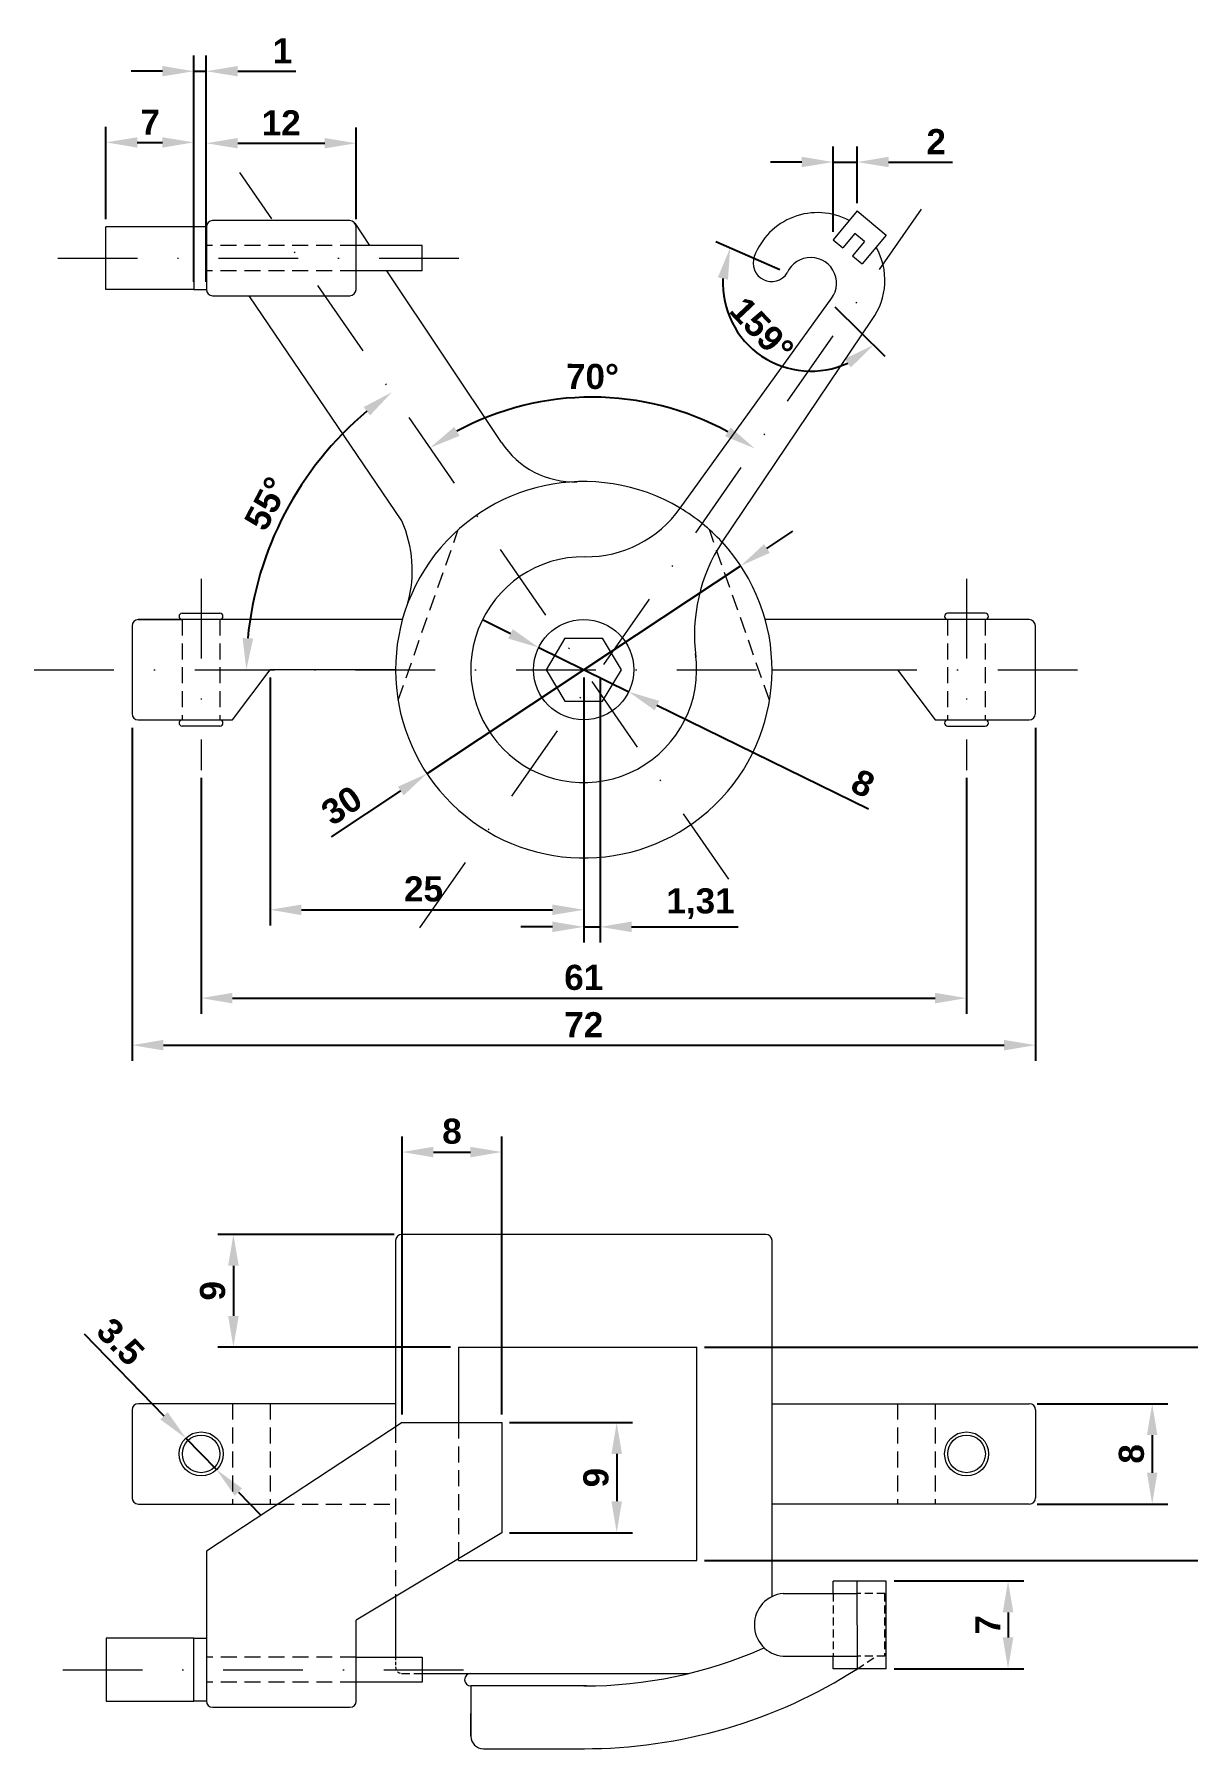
# Model space of a CAD drawing. Header units: millimetres. Extents: x 0 to 158, y 0 to 137.
# Drawn here: x 0 to 91.9, y 0 to 136.7 of the extents above; entities that cross this region are included whole.
import ezdxf

# ---------------------------------------------------------------- set-up
doc = ezdxf.new("R2010")
doc.units = ezdxf.units.MM
doc.linetypes.add('TRAZO_Y_PUNTO', pattern=[25.4, 12.7, -6.35, 0, -6.35])
doc.linetypes.add('TRAZOS', pattern=[19.05, 12.7, -6.35])
for name, color, linetype, lineweight in [('01_Contornos', 7, 'Continuous', 20), ('02_Ocultas', 4, 'TRAZOS', 20), ('03_Ejes', 1, 'TRAZO_Y_PUNTO', 18), ('04_Cotas', 3, 'Continuous', 18)]:
    doc.layers.add(name, color=color, linetype=linetype, lineweight=lineweight)
doc.styles.add('EstiloCota', font='arialbd.ttf', dxfattribs={"height": 2})
doc.dimstyles.new('CotasUNE', dxfattribs={"dimtxt": 2, "dimasz": 2.5, "dimexe": 1.25, "dimexo": 0.625, "dimtad": 1, "dimtxsty": 'EstiloCota', "dimcen": 2.5, "dimclrd": 256, "dimclrt": 256, "dimadec": 0, "dimazin": 0, "dimtfac": 1, "dimtmove": 0, "dimatfit": 3, "dimfxl": 1, "dimarcsym": 0})

# ---------------------------------------------------------------- blocks, each defined once
blk = doc.blocks.new('*D1')
at = {"layer": '04_Cotas', "lineweight": -2, "transparency": 16777216}
for p, q in [((58.39, 95.67), (60.47, 97.05)), ((56.31, 94.29), (31.29, 77.72)), ((23.7, 72.68), (29.21, 76.34))]:
    blk.add_line(p, q, dxfattribs=at)
at = {"layer": '04_Cotas', "lineweight": 20, "transparency": 16777216}
for points in [[(58.16, 96.01), (58.62, 95.32), (56.31, 94.29)], [(28.98, 76.68), (29.44, 75.99), (31.29, 77.72)]]:
    blk.add_solid(points, dxfattribs=at)
at = {"layer": 'Defpoints', "color": 0, "lineweight": 20, "transparency": 16777216}
for p in [(56.31, 94.29), (31.29, 77.72)]:
    blk.add_point(p, dxfattribs=at)
at = {"layer": '04_Cotas', "transparency": 16777216, "insert": (24.5, 75.19), "char_height": 2, "attachment_point": 5, "rotation": 33.5251, "style": 'EstiloCota'}
blk.add_mtext('30', dxfattribs=at)
blk = doc.blocks.new('*D2')
at = {"layer": '04_Cotas', "lineweight": -2, "transparency": 16777216}
for p, q in [((37.95, 88.87), (35.71, 89.97)), ((40.2, 87.77), (47.38, 84.25)), ((66.48, 74.9), (49.63, 83.15))]:
    blk.add_line(p, q, dxfattribs=at)
at = {"layer": '04_Cotas', "lineweight": 20, "transparency": 16777216}
for points in [[(38.14, 89.24), (37.77, 88.49), (40.2, 87.77)], [(49.81, 83.52), (49.44, 82.77), (47.38, 84.25)]]:
    blk.add_solid(points, dxfattribs=at)
at = {"layer": 'Defpoints', "color": 0, "lineweight": 20, "transparency": 16777216}
for p in [(40.2, 87.77), (47.38, 84.25)]:
    blk.add_point(p, dxfattribs=at)
at = {"layer": '04_Cotas', "transparency": 16777216, "insert": (66.05, 76.94), "char_height": 2, "attachment_point": 5, "rotation": 333.9035, "style": 'EstiloCota'}
blk.add_mtext('8', dxfattribs=at)
blk = doc.blocks.new('*D3')
at = {"layer": '04_Cotas', "lineweight": -2, "transparency": 16777216}
for p, q in [((3.98, 33.07), (10.33, 26.54)), ((14.52, 22.25), (12.08, 24.75)), ((16.27, 20.46), (18.01, 18.67))]:
    blk.add_line(p, q, dxfattribs=at)
at = {"layer": '04_Cotas', "lineweight": 20, "transparency": 16777216}
for points in [[(10.63, 26.83), (10.04, 26.25), (12.08, 24.75)], [(16.56, 20.75), (15.97, 20.17), (14.52, 22.25)]]:
    blk.add_solid(points, dxfattribs=at)
at = {"layer": 'Defpoints', "color": 0, "lineweight": 20, "transparency": 16777216}
for p in [(12.08, 24.75), (14.52, 22.25)]:
    blk.add_point(p, dxfattribs=at)
at = {"layer": '04_Cotas', "transparency": 16777216, "insert": (6.88, 32.44), "char_height": 2, "attachment_point": 5, "rotation": 314.2634, "style": 'EstiloCota'}
blk.add_mtext('3.5', dxfattribs=at)
blk = doc.blocks.new('*D4')
at = {"layer": '04_Cotas', "color": 0, "lineweight": -2, "transparency": 16777216}
for p, q in [((13.71, 121.93), (13.71, 129.22)), ((25.65, 121.93), (25.65, 129.22))]:
    blk.add_line(p, q, dxfattribs=at)
at = {"layer": '04_Cotas', "lineweight": -2, "transparency": 16777216}
blk.add_line((16.21, 127.97), (23.15, 127.97), dxfattribs=at)
at = {"layer": '04_Cotas', "lineweight": 20, "transparency": 16777216}
for points in [[(16.21, 128.39), (16.21, 127.56), (13.71, 127.97)], [(23.15, 128.39), (23.15, 127.56), (25.65, 127.97)]]:
    blk.add_solid(points, dxfattribs=at)
at = {"layer": 'Defpoints', "color": 0, "lineweight": 20, "transparency": 16777216}
for p in [(25.65, 127.97), (13.71, 121.31), (25.65, 121.31)]:
    blk.add_point(p, dxfattribs=at)
at = {"layer": '04_Cotas', "transparency": 16777216, "insert": (19.68, 129.6), "char_height": 2, "attachment_point": 5, "style": 'EstiloCota'}
blk.add_mtext('12', dxfattribs=at)
blk = doc.blocks.new('*D5')
at = {"layer": '04_Cotas', "color": 0, "lineweight": -2, "transparency": 16777216}
for p, q in [((5.71, 121.93), (5.71, 129.29)), ((12.71, 121.93), (12.71, 129.29))]:
    blk.add_line(p, q, dxfattribs=at)
at = {"layer": '04_Cotas', "lineweight": -2, "transparency": 16777216}
blk.add_line((8.21, 128.04), (10.21, 128.04), dxfattribs=at)
at = {"layer": '04_Cotas', "lineweight": 20, "transparency": 16777216}
for points in [[(8.21, 128.45), (8.21, 127.62), (5.71, 128.04)], [(10.21, 128.45), (10.21, 127.62), (12.71, 128.04)]]:
    blk.add_solid(points, dxfattribs=at)
at = {"layer": 'Defpoints', "color": 0, "lineweight": 20, "transparency": 16777216}
for p in [(12.71, 128.04), (5.71, 121.31), (12.71, 121.31)]:
    blk.add_point(p, dxfattribs=at)
at = {"layer": '04_Cotas', "transparency": 16777216, "insert": (9.24, 129.66), "char_height": 2, "attachment_point": 5, "style": 'EstiloCota'}
blk.add_mtext('7', dxfattribs=at)
blk = doc.blocks.new('*D8')
at = {"layer": '04_Cotas', "color": 0, "lineweight": -2, "transparency": 16777216}
for p, q in [((59.43, 117.88), (54.32, 120.12)), ((63.8, 114.93), (67.78, 111.01))]:
    blk.add_line(p, q, dxfattribs=at)
at = {"layer": '04_Cotas', "lineweight": -2, "transparency": 16777216}
blk.add_arc((61.89, 116.81), 7.01, 176.9283, 294.9131, dxfattribs=at)
at = {"layer": '04_Cotas', "lineweight": 20, "transparency": 16777216}
for points in [[(54.48, 117.28), (55.29, 117.09), (55.46, 119.62)], [(64.6, 110.79), (65.08, 110.1), (66.89, 111.89)]]:
    blk.add_solid(points, dxfattribs=at)
at = {"layer": 'Defpoints', "color": 0, "lineweight": 20, "transparency": 16777216}
for p in [(60.01, 117.63), (61.89, 116.81), (63.35, 115.36), (60.96, 109.85)]:
    blk.add_point(p, dxfattribs=at)
at = {"layer": '04_Cotas', "transparency": 16777216, "insert": (57.99, 113.12), "char_height": 2, "attachment_point": 5, "rotation": 313.4298, "style": 'EstiloCota'}
blk.add_mtext('159°', dxfattribs=at)
blk = doc.blocks.new('*D9')
at = {"layer": '04_Cotas', "color": 0, "lineweight": -2, "transparency": 16777216}
for p, q in [((68.53, 13.37), (78.86, 13.37)), ((68.53, 6.37), (78.86, 6.37))]:
    blk.add_line(p, q, dxfattribs=at)
at = {"layer": '04_Cotas', "lineweight": -2, "transparency": 16777216}
blk.add_line((77.61, 10.87), (77.61, 8.87), dxfattribs=at)
at = {"layer": '04_Cotas', "lineweight": 20, "transparency": 16777216}
for points in [[(77.19, 10.87), (78.03, 10.87), (77.61, 13.37)], [(77.19, 8.87), (78.03, 8.87), (77.61, 6.37)]]:
    blk.add_solid(points, dxfattribs=at)
at = {"layer": 'Defpoints', "color": 0, "lineweight": 20, "transparency": 16777216}
for p in [(67.9, 13.37), (67.9, 6.37), (77.61, 6.37)]:
    blk.add_point(p, dxfattribs=at)
at = {"layer": '04_Cotas', "transparency": 16777216, "insert": (75.99, 9.87), "char_height": 2, "attachment_point": 5, "rotation": 90, "style": 'EstiloCota'}
blk.add_mtext('7', dxfattribs=at)
blk = doc.blocks.new('*D10')
at = {"layer": '04_Cotas', "color": 0, "lineweight": -2, "transparency": 16777216}
for p, q in [((53.42, 32), (97.37, 32)), ((53.42, 15), (97.37, 15))]:
    blk.add_line(p, q, dxfattribs=at)
at = {"layer": '04_Cotas', "lineweight": -2, "transparency": 16777216}
blk.add_line((96.12, 17.5), (96.12, 29.5), dxfattribs=at)
at = {"layer": '04_Cotas', "lineweight": 20, "transparency": 16777216}
for points in [[(95.7, 29.5), (96.54, 29.5), (96.12, 32)], [(95.7, 17.5), (96.54, 17.5), (96.12, 15)]]:
    blk.add_solid(points, dxfattribs=at)
at = {"layer": 'Defpoints', "color": 0, "lineweight": 20, "transparency": 16777216}
for p in [(52.8, 32), (96.12, 32), (52.8, 15)]:
    blk.add_point(p, dxfattribs=at)
at = {"layer": '04_Cotas', "transparency": 16777216, "insert": (94.49, 23.5), "char_height": 2, "attachment_point": 5, "rotation": 90, "style": 'EstiloCota'}
blk.add_mtext('17', dxfattribs=at)
blk = doc.blocks.new('*D11')
at = {"layer": '04_Cotas', "color": 0, "lineweight": -2, "transparency": 16777216}
for p, q in [((13.29, 77.38), (13.29, 58.58)), ((74.29, 77.38), (74.29, 58.58))]:
    blk.add_line(p, q, dxfattribs=at)
at = {"layer": '04_Cotas', "lineweight": -2, "transparency": 16777216}
blk.add_line((15.79, 59.83), (71.79, 59.83), dxfattribs=at)
at = {"layer": '04_Cotas', "lineweight": 20, "transparency": 16777216}
for points in [[(15.79, 60.25), (15.79, 59.41), (13.29, 59.83)], [(71.79, 60.25), (71.79, 59.41), (74.29, 59.83)]]:
    blk.add_solid(points, dxfattribs=at)
at = {"layer": 'Defpoints', "color": 0, "lineweight": 20, "transparency": 16777216}
for p in [(13.29, 78.01), (74.29, 78.01), (74.29, 59.83)]:
    blk.add_point(p, dxfattribs=at)
at = {"layer": '04_Cotas', "transparency": 16777216, "insert": (43.79, 61.47), "char_height": 2, "attachment_point": 5, "style": 'EstiloCota'}
blk.add_mtext('61', dxfattribs=at)
blk = doc.blocks.new('*D12')
at = {"layer": '04_Cotas', "color": 0, "lineweight": -2, "transparency": 16777216}
for p, q in [((7.79, 81.38), (7.79, 54.83)), ((79.79, 81.38), (79.79, 54.83))]:
    blk.add_line(p, q, dxfattribs=at)
at = {"layer": '04_Cotas', "lineweight": -2, "transparency": 16777216}
blk.add_line((10.29, 56.08), (77.29, 56.08), dxfattribs=at)
at = {"layer": '04_Cotas', "lineweight": 20, "transparency": 16777216}
for points in [[(10.29, 56.5), (10.29, 55.66), (7.79, 56.08)], [(77.29, 56.5), (77.29, 55.66), (79.79, 56.08)]]:
    blk.add_solid(points, dxfattribs=at)
at = {"layer": 'Defpoints', "color": 0, "lineweight": 20, "transparency": 16777216}
for p in [(7.79, 82.01), (79.79, 82.01), (79.79, 56.08)]:
    blk.add_point(p, dxfattribs=at)
at = {"layer": '04_Cotas', "transparency": 16777216, "insert": (43.79, 57.71), "char_height": 2, "attachment_point": 5, "style": 'EstiloCota'}
blk.add_mtext('72', dxfattribs=at)
blk = doc.blocks.new('*D16')
at = {"layer": '04_Cotas', "color": 0, "lineweight": -2, "transparency": 16777216}
for p, q in [((28.67, 41), (14.62, 41)), ((33.17, 32), (14.62, 32))]:
    blk.add_line(p, q, dxfattribs=at)
at = {"layer": '04_Cotas', "lineweight": -2, "transparency": 16777216}
blk.add_line((15.87, 38.5), (15.87, 34.5), dxfattribs=at)
at = {"layer": '04_Cotas', "lineweight": 20, "transparency": 16777216}
for points in [[(15.45, 38.5), (16.29, 38.5), (15.87, 41)], [(15.45, 34.5), (16.29, 34.5), (15.87, 32)]]:
    blk.add_solid(points, dxfattribs=at)
at = {"layer": 'Defpoints', "color": 0, "lineweight": 20, "transparency": 16777216}
for p in [(29.3, 41), (15.87, 32), (33.8, 32)]:
    blk.add_point(p, dxfattribs=at)
at = {"layer": '04_Cotas', "transparency": 16777216, "insert": (14.22, 36.5), "char_height": 2, "attachment_point": 5, "rotation": 90, "style": 'EstiloCota'}
blk.add_mtext('9', dxfattribs=at)
blk = doc.blocks.new('*D23')
at = {"layer": '04_Cotas', "color": 0, "lineweight": -2, "transparency": 16777216}
for p, q in [((63.67, 120.9), (63.67, 127.72)), ((65.59, 123.2), (65.59, 127.72))]:
    blk.add_line(p, q, dxfattribs=at)
at = {"layer": '04_Cotas', "lineweight": -2, "transparency": 16777216}
for p, q in [((61.17, 126.47), (58.67, 126.47)), ((63.67, 126.47), (65.59, 126.47)), ((68.09, 126.47), (73.18, 126.47))]:
    blk.add_line(p, q, dxfattribs=at)
at = {"layer": '04_Cotas', "lineweight": 20, "transparency": 16777216}
for points in [[(61.17, 126.89), (61.17, 126.06), (63.67, 126.47)], [(68.09, 126.89), (68.09, 126.06), (65.59, 126.47)]]:
    blk.add_solid(points, dxfattribs=at)
at = {"layer": 'Defpoints', "color": 0, "lineweight": 20, "transparency": 16777216}
for p in [(65.59, 126.47), (65.59, 122.58), (63.67, 120.27)]:
    blk.add_point(p, dxfattribs=at)
at = {"layer": '04_Cotas', "transparency": 16777216, "insert": (71.88, 128.1), "char_height": 2, "attachment_point": 5, "style": 'EstiloCota'}
blk.add_mtext('2', dxfattribs=at)
blk = doc.blocks.new('*D24')
at = {"layer": '04_Cotas', "color": 0, "lineweight": -2, "transparency": 16777216}
for p, q in [((12.71, 116.93), (12.71, 134.96)), ((13.71, 116.93), (13.71, 134.96))]:
    blk.add_line(p, q, dxfattribs=at)
at = {"layer": '04_Cotas', "lineweight": -2, "transparency": 16777216}
for p, q in [((10.21, 133.71), (7.71, 133.71)), ((12.71, 133.71), (13.71, 133.71)), ((16.21, 133.71), (20.84, 133.71))]:
    blk.add_line(p, q, dxfattribs=at)
at = {"layer": '04_Cotas', "lineweight": 20, "transparency": 16777216}
for points in [[(10.21, 134.13), (10.21, 133.3), (12.71, 133.71)], [(16.21, 134.13), (16.21, 133.3), (13.71, 133.71)]]:
    blk.add_solid(points, dxfattribs=at)
at = {"layer": 'Defpoints', "color": 0, "lineweight": 20, "transparency": 16777216}
for p in [(13.71, 133.71), (12.71, 116.31), (13.71, 116.31)]:
    blk.add_point(p, dxfattribs=at)
at = {"layer": '04_Cotas', "transparency": 16777216, "insert": (19.78, 135.34), "char_height": 2, "attachment_point": 5, "style": 'EstiloCota'}
blk.add_mtext('1', dxfattribs=at)
blk = doc.blocks.new('*D25')
at = {"layer": '04_Cotas', "color": 0, "lineweight": -2, "transparency": 16777216}
for p, q in [((37.88, 26), (47.67, 26)), ((37.88, 17.22), (47.67, 17.22))]:
    blk.add_line(p, q, dxfattribs=at)
at = {"layer": '04_Cotas', "lineweight": -2, "transparency": 16777216}
blk.add_line((46.42, 23.5), (46.42, 19.72), dxfattribs=at)
at = {"layer": '04_Cotas', "lineweight": 20, "transparency": 16777216}
for points in [[(46, 23.5), (46.84, 23.5), (46.42, 26)], [(46, 19.72), (46.84, 19.72), (46.42, 17.22)]]:
    blk.add_solid(points, dxfattribs=at)
at = {"layer": 'Defpoints', "color": 0, "lineweight": 20, "transparency": 16777216}
for p in [(37.26, 26), (37.26, 17.22), (46.42, 17.22)]:
    blk.add_point(p, dxfattribs=at)
at = {"layer": '04_Cotas', "transparency": 16777216, "insert": (44.77, 21.61), "char_height": 2, "attachment_point": 5, "rotation": 90, "style": 'EstiloCota'}
blk.add_mtext('9', dxfattribs=at)
blk = doc.blocks.new('*D26')
at = {"layer": '04_Cotas', "color": 0, "lineweight": -2, "transparency": 16777216}
for p, q in [((29.31, 26.63), (29.31, 48.81)), ((37.26, 26.63), (37.26, 48.81))]:
    blk.add_line(p, q, dxfattribs=at)
at = {"layer": '04_Cotas', "lineweight": -2, "transparency": 16777216}
blk.add_line((31.81, 47.56), (34.76, 47.56), dxfattribs=at)
at = {"layer": '04_Cotas', "lineweight": 20, "transparency": 16777216}
for points in [[(31.81, 47.98), (31.81, 47.14), (29.31, 47.56)], [(34.76, 47.98), (34.76, 47.14), (37.26, 47.56)]]:
    blk.add_solid(points, dxfattribs=at)
at = {"layer": 'Defpoints', "color": 0, "lineweight": 20, "transparency": 16777216}
for p in [(37.26, 47.56), (29.31, 26), (37.26, 26)]:
    blk.add_point(p, dxfattribs=at)
at = {"layer": '04_Cotas', "transparency": 16777216, "insert": (33.29, 49.21), "char_height": 2, "attachment_point": 5, "style": 'EstiloCota'}
blk.add_mtext('8', dxfattribs=at)
blk = doc.blocks.new('*D28')
at = {"layer": '04_Cotas', "color": 0, "lineweight": -2, "transparency": 16777216}
for p, q in [((18.79, 85.38), (18.79, 65.62)), ((43.8, 85.37), (43.8, 65.62))]:
    blk.add_line(p, q, dxfattribs=at)
at = {"layer": '04_Cotas', "lineweight": -2, "transparency": 16777216}
blk.add_line((21.29, 66.87), (41.3, 66.87), dxfattribs=at)
at = {"layer": '04_Cotas', "lineweight": 20, "transparency": 16777216}
for points in [[(21.29, 67.29), (21.29, 66.45), (18.79, 66.87)], [(41.3, 67.29), (41.3, 66.45), (43.8, 66.87)]]:
    blk.add_solid(points, dxfattribs=at)
at = {"layer": 'Defpoints', "color": 0, "lineweight": 20, "transparency": 16777216}
for p in [(18.79, 86.01), (43.8, 86), (43.8, 66.87)]:
    blk.add_point(p, dxfattribs=at)
at = {"layer": '04_Cotas', "transparency": 16777216, "insert": (31.02, 68.52), "char_height": 2, "width": 6.4679, "attachment_point": 5, "style": 'EstiloCota'}
blk.add_mtext('25', dxfattribs=at)
blk = doc.blocks.new('*D29')
at = {"layer": '04_Cotas', "color": 0, "lineweight": -2, "transparency": 16777216}
for p, q in [((79.92, 27.5), (90.35, 27.5)), ((79.92, 19.5), (90.35, 19.5))]:
    blk.add_line(p, q, dxfattribs=at)
at = {"layer": '04_Cotas', "lineweight": -2, "transparency": 16777216}
blk.add_line((89.1, 25), (89.1, 22), dxfattribs=at)
at = {"layer": '04_Cotas', "lineweight": 20, "transparency": 16777216}
for points in [[(88.68, 25), (89.51, 25), (89.1, 27.5)], [(88.68, 22), (89.51, 22), (89.1, 19.5)]]:
    blk.add_solid(points, dxfattribs=at)
at = {"layer": 'Defpoints', "color": 0, "lineweight": 20, "transparency": 16777216}
for p in [(79.3, 27.5), (79.3, 19.5), (89.1, 19.5)]:
    blk.add_point(p, dxfattribs=at)
at = {"layer": '04_Cotas', "transparency": 16777216, "insert": (87.45, 23.5), "char_height": 2, "attachment_point": 5, "rotation": 90, "style": 'EstiloCota'}
blk.add_mtext('8', dxfattribs=at)
blk = doc.blocks.new('*D31')
at = {"layer": '04_Cotas', "color": 0, "lineweight": -2, "ltscale": 0.05, "transparency": 16777216}
for p, q in [((43.79, 85.38), (43.79, 64.26)), ((45.1, 85.38), (45.1, 64.26))]:
    blk.add_line(p, q, dxfattribs=at)
at = {"layer": '04_Cotas', "lineweight": -2, "ltscale": 0.05, "transparency": 16777216}
for p, q in [((41.29, 65.51), (38.79, 65.51)), ((43.79, 65.51), (45.1, 65.51)), ((47.6, 65.51), (56.11, 65.51))]:
    blk.add_line(p, q, dxfattribs=at)
at = {"layer": '04_Cotas', "lineweight": 20, "ltscale": 0.05, "transparency": 16777216}
for points in [[(41.29, 65.93), (41.29, 65.09), (43.79, 65.51)], [(47.6, 65.93), (47.6, 65.09), (45.1, 65.51)]]:
    blk.add_solid(points, dxfattribs=at)
at = {"layer": 'Defpoints', "color": 0, "lineweight": 20, "ltscale": 0.05, "transparency": 16777216}
for p in [(43.79, 86.01), (45.1, 86.01), (45.1, 65.51)]:
    blk.add_point(p, dxfattribs=at)
at = {"layer": '04_Cotas', "lineweight": 20, "ltscale": 0.05, "transparency": 16777216, "insert": (53.1, 67.36), "char_height": 2, "attachment_point": 5, "style": 'EstiloCota'}
blk.add_mtext('1,31', dxfattribs=at)
blk = doc.blocks.new('*D32')
at = {"layer": '04_Cotas', "lineweight": -2, "ltscale": 0.05, "transparency": 16777216}
blk.add_arc((43.79, 86.01), 26.89, 130.0012, 174.6707, dxfattribs=at)
at = {"layer": '04_Cotas', "lineweight": 20, "ltscale": 0.05, "transparency": 16777216}
for points in [[(26.25, 106.94), (26.76, 106.27), (28.49, 108.12)], [(17.44, 88.49), (16.6, 88.53), (16.9, 86.01)]]:
    blk.add_solid(points, dxfattribs=at)
at = {"layer": 'Defpoints', "color": 0, "lineweight": 20, "ltscale": 0.05, "transparency": 16777216}
for p in [(16.38, 125.63), (22.28, 102.15), (0, 86.01), (83.25, 86.01), (55.34, 69.3)]:
    blk.add_point(p, dxfattribs=at)
at = {"layer": '04_Cotas', "lineweight": 20, "ltscale": 0.05, "transparency": 16777216, "insert": (18.52, 99.25), "char_height": 2, "attachment_point": 5, "rotation": 62.3359, "style": 'EstiloCota'}
blk.add_mtext('55°', dxfattribs=at)
blk = doc.blocks.new('*D33')
at = {"layer": '04_Cotas', "lineweight": -2, "ltscale": 0.05, "transparency": 16777216}
blk.add_arc((44.44, 85.07), 22.66, 61.4092, 118.3468, dxfattribs=at)
at = {"layer": '04_Cotas', "lineweight": 20, "ltscale": 0.05, "transparency": 16777216}
for points in [[(33.9, 104.65), (33.47, 105.36), (31.55, 103.7)], [(55.5, 105.32), (55.06, 104.61), (57.41, 103.65)]]:
    blk.add_solid(points, dxfattribs=at)
at = {"layer": 'Defpoints', "color": 0, "lineweight": 20, "ltscale": 0.05, "transparency": 16777216}
for p in [(16.38, 125.63), (70.73, 122.72), (49.04, 107.25), (55.34, 69.3), (30.73, 65.43)]:
    blk.add_point(p, dxfattribs=at)
at = {"layer": '04_Cotas', "lineweight": 20, "ltscale": 0.05, "transparency": 16777216, "insert": (44.49, 109.37), "char_height": 2, "attachment_point": 5, "rotation": 359.878, "style": 'EstiloCota'}
blk.add_mtext('70°', dxfattribs=at)

msp = doc.modelspace()

# ---------------------------------------------------------------- linework, layer by layer
at = {"layer": '01_Contornos'}
for p, q in [((25.145, 121.809), (14.212, 121.809)), ((65.586, 122.577), (63.665, 120.273)), ((65.586, 122.577), (67.891, 120.656)), ((13.712, 121.309), (5.712, 121.309)), ((5.712, 116.309), (5.712, 121.309)), ((12.712, 121.309), (12.712, 116.309)), ((13.712, 121.309), (13.712, 116.309)), ((26.75, 119.809), (25.561, 121.587)), ((25.645, 116.309), (25.645, 121.309)), ((63.665, 120.273), (64.434, 119.632)), ((65.394, 120.784), (64.434, 119.632)), ((66.162, 120.144), (65.394, 120.784)), ((67.891, 120.656), (65.97, 118.352)), ((30.908, 119.809), (25.645, 119.809)), ((30.908, 117.809), (30.908, 119.809)), ((57.836, 119.87), (57.833, 119.872)), ((66.162, 120.144), (65.202, 118.992)), ((65.202, 118.992), (65.97, 118.352)), ((30.908, 117.809), (25.645, 117.809)), ((37.247, 104.108), (28.087, 117.809)), ((12.712, 116.309), (5.712, 116.309)), ((12.712, 116.309), (13.712, 116.309)), ((14.212, 115.809), (25.145, 115.809)), ((29.305, 97.864), (17.123, 115.809)), ((51.482, 98.885), (63.601, 115.669)), ((54.812, 96.186), (66.779, 113.928)), ((11.79, 90.508), (14.79, 90.508)), ((75.79, 90.508), (72.79, 90.508)), ((7.79, 89.508), (7.79, 82.508)), ((29.333, 90.008), (8.29, 90.008)), ((8.29, 90.008), (11.79, 90.008)), ((79.29, 90.008), (58.247, 90.008)), ((79.79, 82.508), (79.79, 89.508)), ((42.29, 88.508), (40.79, 86.008)), ((42.29, 88.508), (45.29, 88.508)), ((46.79, 86.008), (45.29, 88.508)), ((15.79, 82.008), (18.79, 86.008)), ((28.79, 86.008), (18.79, 86.008)), ((40.79, 86.008), (42.29, 83.508)), ((45.29, 83.508), (46.79, 86.008)), ((58.79, 86.008), (68.79, 86.008)), ((68.79, 86.008), (71.79, 82.008)), ((42.29, 83.508), (45.29, 83.508)), ((8.29, 82.008), (15.79, 82.008)), ((71.79, 82.008), (79.29, 82.008)), ((14.79, 81.508), (11.79, 81.508)), ((72.79, 81.508), (75.79, 81.508)), ((58.3, 41), (29.3, 41)), ((28.8, 40.5), (28.8, 25.662)), ((58.8, 12.123), (58.8, 40.5)), ((28.8, 27.5), (8.3, 27.5)), ((58.8, 27.5), (79.3, 27.5)), ((7.8, 27), (7.8, 20)), ((29.314, 26), (13.722, 15.737)), ((29.314, 26), (37.256, 26)), ((37.256, 26), (37.256, 17.215)), ((79.8, 27), (79.8, 20)), ((8.3, 19.5), (19.439, 19.5)), ((79.3, 19.5), (58.8, 19.5)), ((37.256, 17.215), (25.655, 10.241)), ((13.722, 15.737), (13.722, 3.8)), ((59.68, 12.368), (63.68, 12.368)), ((67.9, 6.368), (67.9, 13.368)), ((28.8, 12.131), (28.8, 7.3)), ((25.655, 3.8), (25.655, 10.241)), ((59.68, 7.368), (63.68, 7.368)), ((30.918, 6), (52.167, 6)), ((44.019, 5), (34.8, 5)), ((34.8, 5), (34.8, 1)), ((14.222, 3.3), (25.155, 3.3)), ((34.8, 1), (34.8, 2.8)), ((35.8, 0), (43.844, 0))]:
    msp.add_line(p, q, dxfattribs=at)
at = {"layer": '01_Contornos', "lineweight": 20, "ltscale": 0.05}
for p, q in [((33.8, 32), (33.8, 26)), ((33.8, 32), (52.8, 32)), ((52.8, 15), (52.8, 32)), ((33.8, 15), (33.8, 15.137)), ((33.8, 15), (52.8, 15)), ((63.675, 12.368), (65.596, 12.368)), ((65.596, 13.368), (63.68, 13.368)), ((63.68, 12.368), (63.68, 13.368)), ((67.9, 13.368), (65.596, 13.368)), ((65.601, 6.368), (65.596, 13.368)), ((12.722, 8.8), (5.722, 8.8)), ((5.722, 8.8), (5.722, 3.8)), ((12.722, 3.8), (12.722, 8.8)), ((12.722, 8.8), (13.722, 8.8)), ((25.655, 7.3), (30.918, 7.3)), ((30.918, 7.3), (30.918, 5.3)), ((58.04, 7.981), (58.179, 8.043)), ((63.675, 6.368), (63.675, 7.368)), ((63.68, 7.368), (65.596, 7.368)), ((65.596, 6.368), (63.675, 6.368)), ((67.9, 6.368), (65.596, 6.368)), ((30.918, 5.3), (25.655, 5.3)), ((5.722, 3.8), (12.722, 3.8)), ((13.722, 3.8), (12.722, 3.8))]:
    msp.add_line(p, q, dxfattribs=at)
at = {"layer": '01_Contornos'}
msp.add_circle((43.79, 86.008), 4, dxfattribs=at)
at = {"layer": '01_Contornos', "lineweight": 20, "ltscale": 0.05}
for centre, radius in [((13.3, 23.5), 1.75), ((13.3, 23.5), 1.5), ((74.3, 23.5), 1.75), ((74.3, 23.5), 1.5)]:
    msp.add_circle(centre, radius, dxfattribs=at)
at = {"layer": '01_Contornos'}
for centre, radius, start, end in [((14.212, 121.309), 0.5, 90, 180), ((25.145, 121.309), 0.5, 0, 90), ((62.419, 117.068), 5.372, 61.94522, 159.6493), ((58.764, 118.423), 1.474, 159.6493, 327.41735), ((62.451, 117.056), 5.341, 324.14174, 29.64429), ((61.889, 116.807), 2.056, 315.4429, 156.39844), ((14.212, 116.309), 0.5, 180, 270), ((25.145, 116.309), 0.5, 270, 0), ((43.023, 107.894), 6.907, 213.24189, 272.03166), ((43.8, 86.001), 15.001, 59.19608, 42.76641), ((44, 104.164), 9.156, 269.3068, 324.79678), ((20.21, 93.92), 9.913, 344.87165, 23.4421), ((66.181, 88.788), 13.564, 146.94773, 187.50306), ((43.79, 86.008), 9, 89.30626, 8.09368), ((11.79, 90.258), 0.25, 90, 270), ((14.79, 90.258), 0.25, 270, 90), ((72.79, 90.258), 0.25, 90, 270), ((75.79, 90.258), 0.25, 270, 90), ((19.763, 93.966), 10.356, 337.53364, 338.05842), ((11.79, 81.758), 0.25, 90, 270), ((14.79, 81.758), 0.25, 270, 90), ((72.79, 81.758), 0.25, 90, 270), ((75.79, 81.758), 0.25, 270, 90), ((59.902, 9.868), 2.51, 95.06684, 264.93316), ((43.8, 40.5), 35.5, 270, 293.6492), ((43.8, 40.5), 40.5, 269.9383, 302.5678), ((35.8, 1), 1, 180, 270)]:
    msp.add_arc(centre, radius, start, end, dxfattribs=at)
at = {"layer": '01_Contornos', "lineweight": 20, "ltscale": 0.05}
for centre, start, end in [((8.29, 89.508), 90, 180), ((79.29, 89.508), 0, 90), ((8.29, 82.508), 180, 270), ((79.29, 82.508), 270, 0), ((29.3, 40.5), 90, 180), ((58.3, 40.5), 0, 90), ((8.3, 27), 90, 180), ((79.3, 27), 0, 90), ((8.3, 20), 180, 270), ((79.3, 20), 270, 0), ((34.8, 5.5), 90, 270), ((14.222, 3.8), 180, 270), ((25.155, 3.8), 270, 0)]:
    msp.add_arc(centre, 0.5, start, end, dxfattribs=at)
at = {"layer": '02_Ocultas', "lineweight": 20, "ltscale": 0.1}
for p, q in [((25.645, 119.809), (13.712, 119.809)), ((25.645, 117.809), (13.712, 117.809)), ((28.998, 83.569), (33.79, 97.173)), ((58.602, 83.569), (53.806, 97.173)), ((11.79, 90.008), (11.79, 82.008)), ((14.79, 90.008), (14.79, 82.008)), ((72.79, 90.008), (72.79, 82.008)), ((75.79, 90.008), (75.79, 82.008)), ((15.79, 27.5), (15.79, 19.5)), ((18.79, 27.5), (18.79, 19.5)), ((68.79, 27.5), (68.79, 19.5)), ((71.79, 27.5), (71.79, 19.5)), ((33.8, 26), (33.8, 15.137)), ((28.8, 25.662), (28.8, 12.131)), ((19.439, 19.5), (28.8, 19.5)), ((25.655, 7.3), (13.722, 7.3)), ((25.655, 5.3), (13.722, 5.3))]:
    msp.add_line(p, q, dxfattribs=at)
at = {"layer": '02_Ocultas', "lineweight": 20, "ltscale": 0.05}
for p, q in [((63.675, 12.368), (63.68, 7.368)), ((67.793, 12.367), (65.597, 12.367)), ((67.793, 7.368), (65.596, 7.368)), ((29.3, 6), (30.918, 6))]:
    msp.add_line(p, q, dxfattribs=at)
at = {"layer": '02_Ocultas', "lineweight": 25, "ltscale": 0.05}
msp.add_line((67.793, 12.368), (67.793, 7.368), dxfattribs=at)
at = {"layer": '02_Ocultas', "lineweight": 20, "ltscale": 0.02}
msp.add_line((28.8, 7.3), (28.8, 6.5), dxfattribs=at)
at = {"layer": '02_Ocultas', "lineweight": 15, "ltscale": 0.05}
msp.add_line((65.601, 6.368), (67.093, 7.368), dxfattribs=at)
at = {"layer": '02_Ocultas', "lineweight": 20, "ltscale": 0.5}
msp.add_arc((43.79, 86.008), 14.999, 42.71596, 59.14894, dxfattribs=at)
at = {"layer": '02_Ocultas', "lineweight": 20, "ltscale": 0.05}
msp.add_arc((43.79, 86.008), 14.999, 350.639, 350.72624, dxfattribs=at)
at = {"layer": '02_Ocultas', "lineweight": 20, "ltscale": 0.02}
msp.add_arc((29.3, 6.5), 0.5, 180, 270, dxfattribs=at)
at = {"layer": '03_Ejes', "lineweight": 20, "ltscale": 0.5}
for p, q in [((55.345, 69.304), (16.384, 125.63)), ((30.734, 65.431), (70.725, 122.723))]:
    msp.add_line(p, q, dxfattribs=at)
at = {"layer": '03_Ejes', "ltscale": 0.5}
for p, q in [((1.88, 118.809), (34.56, 118.809)), ((13.29, 93.248), (13.29, 78.005)), ((74.29, 93.248), (74.29, 78.005)), ((0, 86.008), (83.246, 86.008)), ((2.264, 6.3), (34.8, 6.3))]:
    msp.add_line(p, q, dxfattribs=at)

# ---------------------------------------------------------------- dimensions: what is measured, and where the dimension line sits
at = {"layer": '04_Cotas'}
dim = msp.add_linear_dim(base=(13.712, 133.714), p1=(12.712, 116.309), p2=(13.712, 116.309), dimstyle='CotasUNE', dxfattribs=at)
dim.commit()
dim.dimension.update_dxf_attribs({"geometry": '*D24', "text_midpoint": (19.776, 135.343)})
for base, p1, p2, picture, middle in [((12.712, 128.036), (5.712, 121.309), (12.712, 121.309), '*D5', (9.241, 128.036)), ((79.79, 56.079), (7.79, 82.008), (79.79, 82.008), '*D12', (43.79, 56.079)), ((74.29, 59.829), (13.29, 78.005), (74.29, 78.005), '*D11', (43.79, 59.829))]:
    dim = msp.add_linear_dim(base=base, p1=p1, p2=p2, dimstyle='CotasUNE', dxfattribs=at)
    dim.commit()
    dim.dimension.update_dxf_attribs({"geometry": picture, "text_midpoint": middle, "dimtype": 160})
for base, p1, p2, text, picture, middle in [((25.645, 127.972), (13.712, 121.309), (25.645, 121.309), '12', '*D4', (19.679, 129.602)), ((65.586, 126.473), (63.665, 120.273), (65.586, 122.577), '2', '*D23', (71.883, 128.102)), ((37.256, 47.56), (29.314, 26), (37.256, 26), '8', '*D26', (33.285, 49.207))]:
    dim = msp.add_linear_dim(base=base, p1=p1, p2=p2, text=text, dimstyle='CotasUNE', dxfattribs=at)
    dim.commit()
    dim.dimension.update_dxf_attribs({"geometry": picture, "text_midpoint": middle})
at = {"layer": '04_Cotas', "lineweight": 20, "ltscale": 0.05}
for base, line1, line2, picture, middle in [((22.285, 102.147), ((55.345, 69.304), (16.384, 125.63)), ((0, 86.008), (83.246, 86.008)), '*D32', (18.522, 99.254)), ((49.044, 107.253), ((30.734, 65.431), (70.725, 122.723)), ((55.345, 69.304), (16.384, 125.63)), '*D33', (44.493, 109.371))]:
    dim = msp.add_angular_dim_2l(base=base, line1=line1, line2=line2, dimstyle='CotasUNE', dxfattribs=at)
    dim.commit()
    dim.dimension.update_dxf_attribs({"geometry": picture, "text_midpoint": middle})
at = {"layer": '04_Cotas'}
dim = msp.add_angular_dim_3p(base=(60.965, 109.853), center=(61.889, 116.807), p1=(63.354, 115.365), p2=(60.006, 117.63), dimstyle='CotasUNE', dxfattribs=at)
dim.commit()
dim.dimension.update_dxf_attribs({"geometry": '*D8', "text_midpoint": (56.795, 111.985), "dimtype": 165})
dim = msp.add_diameter_dim_2p(p1=(56.305, 94.286), p2=(31.295, 77.716), text='30', dimstyle='CotasUNE', dxfattribs=at)
dim.commit()
dim.dimension.update_dxf_attribs({"geometry": '*D1', "text_midpoint": (24.502, 75.19)})
for p1, p2, text, picture, middle in [((40.198, 87.768), (47.382, 84.249), '8', '*D2', (65.324, 75.461)), ((14.521, 22.247), (12.079, 24.753), '3.5', '*D3', (5.702, 31.296))]:
    dim = msp.add_diameter_dim_2p(p1=p1, p2=p2, text=text, dimstyle='CotasUNE', dxfattribs=at)
    dim.commit()
    dim.dimension.update_dxf_attribs({"geometry": picture, "text_midpoint": middle, "dimtype": 163})
dim = msp.add_linear_dim(base=(43.797, 66.87), p1=(18.79, 86.008), p2=(43.797, 85.999), text='25', dimstyle='CotasUNE', dxfattribs=at)
dim.commit()
dim.dimension.update_dxf_attribs({"geometry": '*D28', "text_midpoint": (31.02, 66.87), "dimtype": 160})
at = {"layer": '04_Cotas', "lineweight": 20, "ltscale": 0.05}
dim = msp.add_linear_dim(base=(45.098, 65.511), p1=(43.79, 86.008), p2=(45.098, 86.008), dimstyle='CotasUNE', dxfattribs=at)
dim.commit()
dim.dimension.update_dxf_attribs({"geometry": '*D31', "text_midpoint": (53.104, 67.363)})
at = {"layer": '04_Cotas'}
for base, p1, p2, picture, middle in [((15.87, 32), (29.3, 41), (33.8, 32), '*D16', (14.223, 36.5)), ((96.12, 32), (52.8, 15), (52.8, 32), '*D10', (94.491, 23.5)), ((89.095, 19.5), (79.3, 27.5), (79.3, 19.5), '*D29', (87.448, 23.5)), ((77.611, 6.368), (67.9, 13.368), (67.9, 6.368), '*D9', (75.986, 9.868))]:
    dim = msp.add_linear_dim(base=base, p1=p1, p2=p2, angle=90, dimstyle='CotasUNE', dxfattribs=at)
    dim.commit()
    dim.dimension.update_dxf_attribs({"geometry": picture, "text_midpoint": middle})
dim = msp.add_linear_dim(base=(46.419, 17.215), p1=(37.256, 26), p2=(37.256, 17.215), angle=90, text='9', dimstyle='CotasUNE', dxfattribs=at)
dim.commit()
dim.dimension.update_dxf_attribs({"geometry": '*D25', "text_midpoint": (44.772, 21.608)})

doc.saveas('drawing.dxf')
